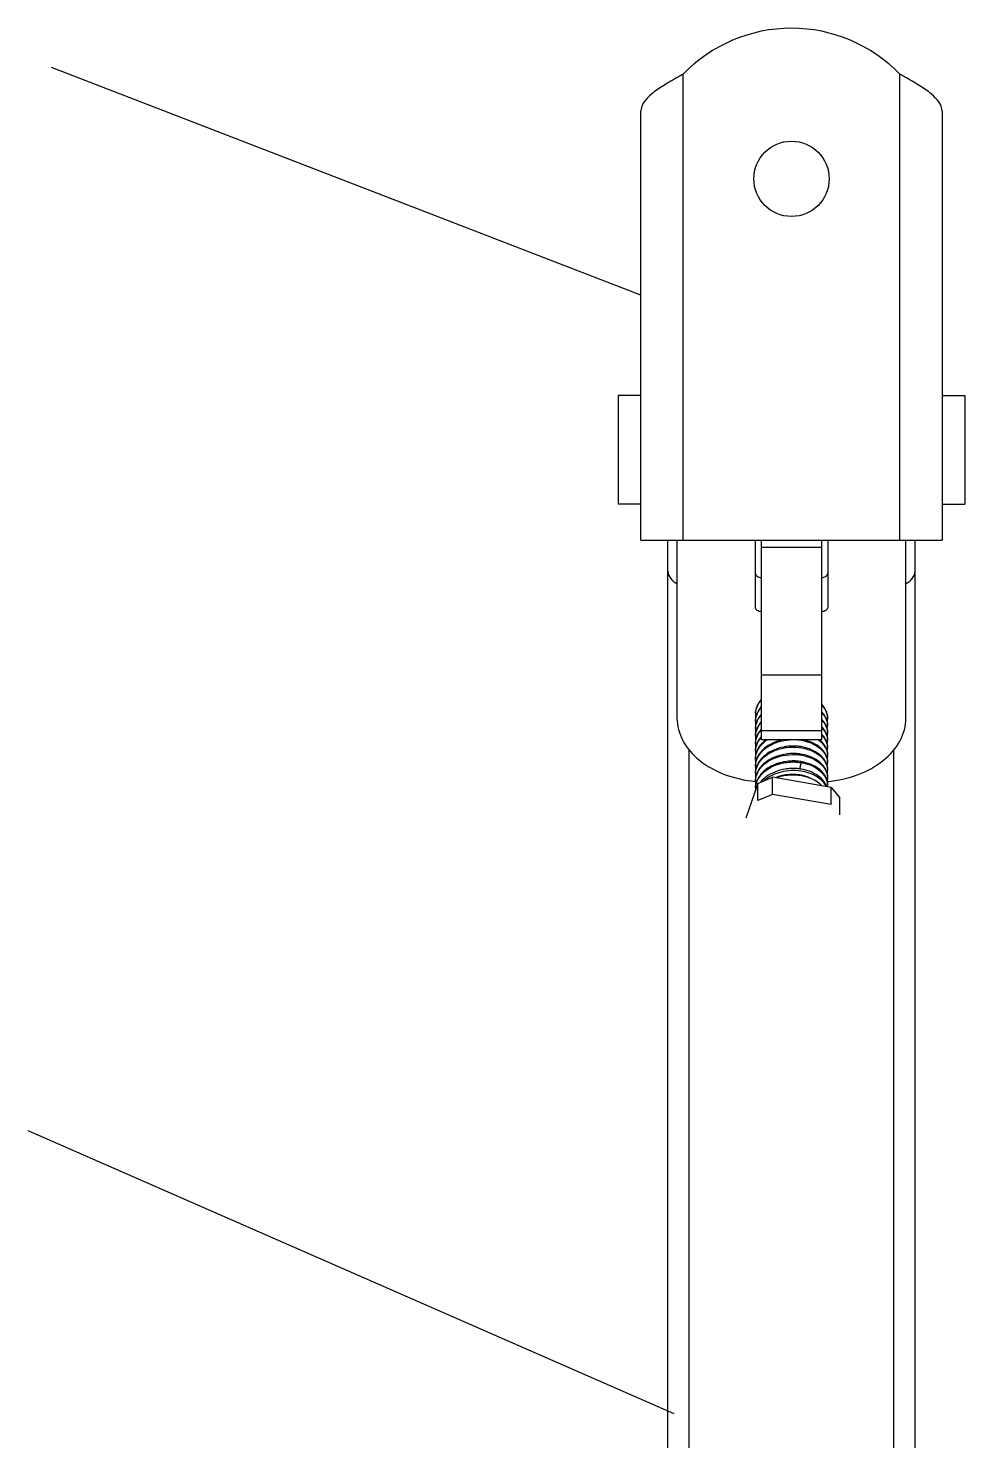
# Model space of a CAD drawing. Extents: x 1725261 to 1937680, y 860327 to 1571294.
# Drawn here: x 1823834 to 1825217, y 1230343 to 1232429 of the extents above; entities that cross this region are included whole.
import ezdxf

# ---------------------------------------------------------------- set-up
doc = ezdxf.new("R2010")
doc.units = 0
doc.header["$LTSCALE"] = 1000
doc.header["$MEASUREMENT"] = 0
doc.styles.get("Standard").update_dxf_attribs({"font": 'gbenor.shx', "bigfont": 'gbcbig.shx'})
doc.dimstyles.get("Standard").update_dxf_attribs({"dimtxt": 0.18, "dimasz": 0.18, "dimexe": 0.18, "dimexo": 0.0625, "dimgap": 0.09, "dimtad": 0, "dimtih": 1, "dimtoh": 1, "dimdec": 4, "dimzin": 0, "dimdsep": 46, "dimtxsty": 'Standard', "dimcen": 0.09, "dimadec": 0, "dimazin": 0, "dimtfac": 1, "dimtdec": 4, "dimtofl": 0, "dimtmove": 0, "dimatfit": 3, "dimfxl": 0, "dimtolj": 1, "dimtzin": 0, "dimarcsym": 0})

msp = doc.modelspace()

# ---------------------------------------------------------------- linework, layer by layer
at = {"linetype": 'Continuous'}
for p, q in [((1824800.6, 1231673), (1824800.6, 1232361.2)), ((1825120.9, 1231673), (1825120.9, 1232361.2)), ((1824738.3, 1231673), (1824738.3, 1232306.8)), ((1825183.2, 1232306.8), (1825183.2, 1231673)), ((1824738.3, 1231886.6), (1824705, 1231886.6)), ((1825183.2, 1231886.6), (1825216.6, 1231886.6)), ((1824738.3, 1231726.4), (1824705, 1231726.4)), ((1825183.2, 1231726.4), (1825216.6, 1231726.4)), ((1824738.3, 1231673), (1825183.2, 1231673)), ((1824778.4, 1228876.4), (1824778.4, 1231673)), ((1824791.7, 1231673), (1824791.7, 1231410.1)), ((1824907.4, 1231573.7), (1824907.4, 1231673)), ((1824916.3, 1231378.2), (1824916.3, 1231673)), ((1825005.3, 1231662.2), (1824916.3, 1231662.2)), ((1825005.3, 1231673), (1825005.3, 1231378.2)), ((1825014.2, 1231673), (1825014.2, 1231573.7)), ((1825129.8, 1231410.1), (1825129.8, 1231673)), ((1825143.2, 1228876.4), (1825143.2, 1231673)), ((1825005.3, 1231473.5), (1824916.3, 1231473.5)), ((1825005.3, 1231391.3), (1824916.3, 1231391.3)), ((1825005.3, 1231378.2), (1824916.3, 1231378.2)), ((1824809.5, 1229007.9), (1824809.5, 1231363.5)), ((1825112, 1229007.9), (1825112, 1231363.5)), ((1824975.1, 1231344.4), (1824972.8, 1231335.2)), ((1824911.2, 1231313.5), (1824893.4, 1231262.5)), ((1824911.2, 1231313.5), (1824932.8, 1231322.7)), ((1824911.2, 1231288.3), (1824911.2, 1231313.5)), ((1824932.8, 1231297.5), (1824932.8, 1231322.7)), ((1825019.2, 1231307.6), (1824932.8, 1231322.7)), ((1825019.2, 1231282.4), (1825019.2, 1231307.6)), ((1825019.2, 1231307.6), (1825032.2, 1231292.4)), ((1824932.8, 1231297.5), (1824911.2, 1231288.3)), ((1825019.2, 1231282.4), (1824932.8, 1231297.5)), ((1825032.2, 1231267.2), (1825032.2, 1231292.4))]:
    msp.add_line(p, q, dxfattribs=at)
for p, q in [((1824705, 1231886.6), (1824705, 1231726.4)), ((1825216.6, 1231886.6), (1825216.6, 1231726.4))]:
    msp.add_line(p, q)
msp.add_circle((1824960.8, 1232206.9), 55.6, dxfattribs=at)
for centre, radius, start, end in [((1824960.8, 1232206.9), 222.4, 43.9455, 136.0545), ((1824966.9, 1232048.5), 354.2, 117.9978, 119.2622), ((1824954.7, 1232048.5), 354.2, 60.7378, 62.0022), ((1824947.1, 1231410.8), 41.2, 138.472, 140.2955), ((1824947.5, 1231409.1), 41.7, 138.4075, 138.7304), ((1824936.7, 1231414.9), 29.3, 174.7523, 177.3019), ((1824936.6, 1231414.9), 29.2, 177.3027, 179.992), ((1824936.9, 1231414.9), 29.5, 180.0173, 189.9275), ((1824938.5, 1231415.9), 31.1, 161.5412, 164.0381), ((1824938.5, 1231404.9), 31.1, 161.5413, 164.0389), ((1824939, 1231414.3), 31.7, 159.3246, 161.5397), ((1824939, 1231403.3), 31.7, 159.3256, 161.5398), ((1824979.3, 1231393.7), 36.6, 41.1985, 44.5335), ((1824989.9, 1231409.4), 24.3, 359.9892, 3.2265), ((1824936.6, 1231403.9), 29.2, 177.305, 180.0025), ((1824936.9, 1231403.9), 29.5, 180.0276, 189.8759), ((1824936.6, 1231392.9), 29.2, 177.3161, 179.989), ((1824936.9, 1231392.9), 29.5, 180.0138, 189.8367), ((1824938.5, 1231393.9), 31.1, 161.5413, 164.0385), ((1824938.5, 1231382.9), 31.1, 161.5412, 164.0376), ((1824939, 1231392.3), 31.7, 159.3258, 161.5398), ((1824939, 1231381.3), 31.7, 159.3249, 161.5397), ((1824946.8, 1231367), 40.8, 138.3967, 141.6133), ((1824947.2, 1231365.3), 41.3, 138.4376, 140.031), ((1824979.3, 1231382.7), 36.6, 41.2062, 44.5129), ((1824979.3, 1231371.7), 36.6, 41.1907, 44.5341), ((1824989.6, 1231409.4), 24.6, 348.9554, 359.9474), ((1824989.6, 1231398.4), 24.5, 349.0023, 359.951), ((1824989.9, 1231398.4), 24.3, 359.9925, 3.2106), ((1824936.7, 1231381.8), 29.3, 174.7419, 177.3015), ((1824936.6, 1231381.8), 29.2, 177.3022, 179.995), ((1824936.9, 1231381.9), 29.5, 180.0203, 189.9184), ((1824936.6, 1231370.8), 29.2, 177.308, 179.9989), ((1824936.9, 1231370.8), 29.5, 180.024, 189.859), ((1824938.5, 1231371.8), 31.1, 161.5413, 164.0388), ((1824938.5, 1231360.8), 31.1, 161.5413, 164.0384), ((1824939, 1231370.3), 31.7, 159.3257, 161.5398), ((1824939, 1231359.3), 31.7, 159.3253, 161.5398), ((1824946.6, 1231354.7), 40.6, 138.4163, 142.3647), ((1824976.2, 1231346.5), 41.1, 47.6925, 50.7716), ((1824978.5, 1231349), 37.7, 41.248, 47.7355), ((1824979.3, 1231360.7), 36.6, 41.2049, 44.5298), ((1824989.6, 1231387.4), 24.6, 348.9469, 359.9595), ((1824989.6, 1231376.4), 24.5, 348.9984, 359.9503), ((1824989.9, 1231387.3), 24.3, 0.0017, 3.215), ((1824989.9, 1231376.3), 24.3, 359.9919, 3.2231), ((1824936.7, 1231359.8), 29.3, 174.7482, 177.3114), ((1824936.6, 1231359.8), 29.2, 177.3122, 179.992), ((1824936.9, 1231359.8), 29.5, 180.0173, 189.9253), ((1824936.6, 1231348.8), 29.2, 177.3041, 179.9996), ((1824936.8, 1231348.8), 29.5, 180.0245, 189.605), ((1824938.5, 1231349.8), 31.1, 161.5413, 164.0388), ((1824938.4, 1231338.8), 31.1, 161.881, 164.0359), ((1824938.6, 1231338.8), 31.3, 161.544, 161.883), ((1824939, 1231348.3), 31.7, 159.3251, 161.5397), ((1824939, 1231337.3), 31.7, 159.3259, 161.5398), ((1824963.2, 1231294.7), 63.2, 97.4815, 97.789), ((1824963.7, 1231309.8), 59.1, 78.9677, 81.0182), ((1824963.6, 1231298.5), 59.4, 80.0433, 80.9667), ((1824989.6, 1231365.3), 24.5, 348.9949, 359.9563), ((1824989.6, 1231354.3), 24.6, 348.938, 359.9563), ((1824989.9, 1231365.3), 24.3, 359.9979, 3.2133), ((1824989.9, 1231354.3), 24.3, 359.9985, 3.2205), ((1824936.6, 1231337.8), 29.2, 177.3143, 179.9937), ((1824936.9, 1231337.8), 29.5, 180.0186, 189.8496), ((1824936.7, 1231326.8), 29.3, 174.7549, 177.3062), ((1824936.6, 1231326.8), 29.2, 177.307, 179.992), ((1824938.5, 1231327.8), 31.1, 161.5413, 164.0381), ((1824939, 1231326.2), 31.7, 159.3246, 161.5398), ((1824963.7, 1231276.8), 59.1, 79.4958, 81.0948), ((1824963.6, 1231264), 71.7, 80.7386, 82.5614), ((1824963.8, 1231277.3), 58.5, 78.82, 79.4945), ((1824989.6, 1231343.3), 24.5, 349.0046, 359.951), ((1824989.6, 1231332.3), 24.5, 348.9821, 359.9616), ((1824989.9, 1231343.3), 24.3, 359.9925, 3.2199), ((1824989.9, 1231332.3), 24.3, 0.0034, 3.2144), ((1824936.9, 1231326.8), 29.5, 180.0173, 189.9289), ((1824936.6, 1231315.8), 29.2, 177.3051, 180.0027), ((1824936.9, 1231315.8), 29.5, 180.0278, 189.8922), ((1824936.8, 1231304.7), 29.4, 174.7806, 177.1426), ((1824936.8, 1231304.7), 29.4, 177.1433, 179.9919), ((1824938.5, 1231305.8), 31.1, 161.541, 164.1702), ((1824938.5, 1231316.8), 31.1, 161.5413, 164.0389), ((1824939, 1231315.2), 31.7, 159.3254, 161.5398), ((1824939.2, 1231304.1), 31.8, 159.2606, 161.5798), ((1824989.6, 1231321.3), 24.6, 348.9355, 359.9502), ((1824989.9, 1231321.3), 24.3, 359.9923, 3.2257), ((1824989.9, 1231310.3), 24.3, 355.7888, 3.2155), ((1824936.8, 1231304.7), 29.4, 179.9935, 183.4685)]:
    msp.add_arc(centre, radius, start, end, dxfattribs=at)
for points, knots in [([(1824793.8, 1232357.5), (1824786.5, 1232353.4), (1824772.7, 1232345.5), (1824752, 1232331.7), (1824738.3, 1232316.8), (1824738.3, 1232306.8)], [0, 0, 0, 0, 0.326101, 0.611119, 1, 1, 1, 1]), ([(1825183.2, 1232306.8), (1825183.2, 1232316.8), (1825169.5, 1232331.7), (1825148.8, 1232345.5), (1825135.1, 1232353.4), (1825127.8, 1232357.5)], [0, 0, 0, 0, 0.388881, 0.673899, 1, 1, 1, 1]), ([(1824778.4, 1231627.2), (1824778.4, 1231623.6), (1824781.4, 1231615.8), (1824787.9, 1231611), (1824791.6, 1231609.2)], [0, 0, 0, 0, 0.461863, 1, 1, 1, 1]), ([(1824907.4, 1231624), (1824907.4, 1231622.3), (1824910, 1231618.6), (1824914.1, 1231617.8), (1824916.3, 1231617.8)], [0, 0, 0, 0, 0.440239, 1, 1, 1, 1]), ([(1825005.3, 1231617.8), (1825007.4, 1231617.8), (1825011.5, 1231618.6), (1825014.2, 1231622.3), (1825014.2, 1231624)], [0, 0, 0, 0, 0.559761, 1, 1, 1, 1]), ([(1825129.9, 1231609.2), (1825133.7, 1231611), (1825140.2, 1231615.8), (1825143.2, 1231623.6), (1825143.2, 1231627.2)], [0, 0, 0, 0, 0.538137, 1, 1, 1, 1]), ([(1824916.3, 1231567.4), (1824914.1, 1231567.4), (1824910, 1231568.3), (1824907.4, 1231572), (1824907.4, 1231573.7)], [0, 0, 0, 0, 0.559761, 1, 1, 1, 1]), ([(1825014.2, 1231573.7), (1825014.2, 1231572), (1825011.5, 1231568.3), (1825007.4, 1231567.4), (1825005.3, 1231567.4)], [0, 0, 0, 0, 0.440239, 1, 1, 1, 1]), ([(1824915.4, 1231437.1), (1824914.7, 1231436.2), (1824912, 1231432.8), (1824910, 1231428.8), (1824909, 1231425.7)], [0, 0, 0, 0, 0.25881, 1, 1, 1, 1]), ([(1824909.4, 1231425.5), (1824909.7, 1231426.5), (1824911.5, 1231430.5), (1824914, 1231434.1), (1824916.1, 1231436.6)], [0, 0, 0, 0, 0.242679, 1, 1, 1, 1]), ([(1824916.2, 1231427.1), (1824915.4, 1231426.1), (1824912.4, 1231422.4), (1824910.1, 1231418.1), (1824909, 1231414.7)], [0, 0, 0, 0, 0.25985, 1, 1, 1, 1]), ([(1824916.3, 1231416.1), (1824915.4, 1231415.2), (1824912.4, 1231411.4), (1824910.1, 1231407.1), (1824909, 1231403.7)], [0, 0, 0, 0, 0.25988, 1, 1, 1, 1]), ([(1824909.4, 1231414.5), (1824909.7, 1231415.5), (1824911.5, 1231419.5), (1824914, 1231423.2), (1824916.3, 1231425.7)], [0, 0, 0, 0, 0.242549, 1, 1, 1, 1]), ([(1824909.4, 1231403.5), (1824909.7, 1231404.5), (1824911.5, 1231408.5), (1824914, 1231412.2), (1824916.3, 1231414.7)], [0, 0, 0, 0, 0.242552, 1, 1, 1, 1]), ([(1825014.2, 1231410.7), (1825014.2, 1231414.3), (1825012.5, 1231421.7), (1825008.1, 1231427.7), (1825005.4, 1231430.4)], [0, 0, 0, 0, 0.479607, 1, 1, 1, 1]), ([(1825005.4, 1231429.1), (1825007.9, 1231426.5), (1825012.1, 1231420.9), (1825013.9, 1231414), (1825014.1, 1231410.7)], [0, 0, 0, 0, 0.520009, 1, 1, 1, 1]), ([(1825005.4, 1231418.1), (1825007.9, 1231415.5), (1825012.1, 1231409.9), (1825013.9, 1231403), (1825014.1, 1231399.7)], [0, 0, 0, 0, 0.519993, 1, 1, 1, 1]), ([(1825014.2, 1231399.7), (1825014.2, 1231402.9), (1825012.8, 1231409.6), (1825009.1, 1231415.3), (1825006.8, 1231417.9)], [0, 0, 0, 0, 0.482588, 1, 1, 1, 1]), ([(1824791.7, 1231410.1), (1824791.7, 1231398.7), (1824798.4, 1231374.4), (1824824.6, 1231345.1), (1824862.5, 1231324.6), (1824892, 1231318.1), (1824907.4, 1231316.6)], [0, 0, 0, 0, 0.212085, 0.446759, 0.711828, 1, 1, 1, 1]), ([(1824916.3, 1231405.1), (1824915.4, 1231404.1), (1824912.4, 1231400.4), (1824910.1, 1231396.1), (1824909, 1231392.7)], [0, 0, 0, 0, 0.259876, 1, 1, 1, 1]), ([(1824914.8, 1231392.3), (1824914.1, 1231391.5), (1824911.8, 1231388.2), (1824909.9, 1231384.5), (1824909, 1231381.7)], [0, 0, 0, 0, 0.258068, 1, 1, 1, 1]), ([(1824909.4, 1231392.5), (1824909.7, 1231393.5), (1824911.5, 1231397.5), (1824914.1, 1231401.2), (1824916.3, 1231403.7)], [0, 0, 0, 0, 0.242544, 1, 1, 1, 1]), ([(1824909.4, 1231381.5), (1824909.7, 1231382.4), (1824911.3, 1231386.1), (1824913.6, 1231389.5), (1824915.5, 1231391.8)], [0, 0, 0, 0, 0.243219, 1, 1, 1, 1]), ([(1825005.4, 1231407.1), (1825007.9, 1231404.5), (1825012.1, 1231398.9), (1825013.9, 1231392), (1825014.1, 1231388.7)], [0, 0, 0, 0, 0.52002, 1, 1, 1, 1]), ([(1825005.4, 1231396), (1825007.9, 1231393.5), (1825012.1, 1231387.8), (1825013.9, 1231381), (1825014.1, 1231377.7)], [0, 0, 0, 0, 0.520002, 1, 1, 1, 1]), ([(1825014.2, 1231388.7), (1825014.2, 1231391.9), (1825012.8, 1231398.6), (1825009.1, 1231404.3), (1825006.8, 1231406.9)], [0, 0, 0, 0, 0.482583, 1, 1, 1, 1]), ([(1825014.2, 1231377.7), (1825014.2, 1231380.9), (1825012.8, 1231387.6), (1825009.1, 1231393.3), (1825006.9, 1231395.9)], [0, 0, 0, 0, 0.482587, 1, 1, 1, 1]), ([(1825013.6, 1231316.5), (1825029.1, 1231318), (1825058.7, 1231324.4), (1825096.7, 1231344.9), (1825123.1, 1231374.3), (1825129.8, 1231398.7), (1825129.8, 1231410.1)], [0, 0, 0, 0, 0.288185, 0.553327, 0.788006, 1, 1, 1, 1]), ([(1824916.3, 1231383.1), (1824915.4, 1231382.1), (1824912.4, 1231378.4), (1824910.1, 1231374.1), (1824909, 1231370.7)], [0, 0, 0, 0, 0.259878, 1, 1, 1, 1]), ([(1824949.1, 1231378.4), (1824944.4, 1231377.5), (1824935.3, 1231374.8), (1824923.4, 1231368.2), (1824914.1, 1231359.5), (1824910.2, 1231352.3), (1824909, 1231348.7)], [0, 0, 0, 0, 0.276521, 0.537648, 0.778453, 1, 1, 1, 1]), ([(1824923.1, 1231378.3), (1824919.8, 1231375.8), (1824914, 1231370.3), (1824910.1, 1231363.3), (1824909, 1231359.7)], [0, 0, 0, 0, 0.520421, 1, 1, 1, 1]), ([(1825006.8, 1231351.8), (1825001, 1231358.5), (1824987.8, 1231365.7), (1824968.8, 1231369), (1824953.1, 1231368.6), (1824938.1, 1231364.9), (1824924.9, 1231358.4), (1824914.7, 1231349.2), (1824910.3, 1231341.6), (1824909, 1231337.7)], [0, 0, 0, 0, 0.235001, 0.369196, 0.507414, 0.643709, 0.772807, 0.891505, 1, 1, 1, 1]), ([(1824909.4, 1231370.5), (1824909.7, 1231371.3), (1824911, 1231374.5), (1824912.9, 1231377.4), (1824914.5, 1231379.5)], [0, 0, 0, 0, 0.244171, 1, 1, 1, 1]), ([(1824909.4, 1231359.5), (1824910.8, 1231363.2), (1824915.2, 1231370.4), (1824921.5, 1231375.9), (1824925.1, 1231378.3)], [0, 0, 0, 0, 0.478395, 1, 1, 1, 1]), ([(1824909.4, 1231348.4), (1824911, 1231352.8), (1824916.6, 1231361.3), (1824929.2, 1231370.8), (1824945, 1231376.8), (1824956.6, 1231378.3), (1824962.5, 1231378.3)], [0, 0, 0, 0, 0.218898, 0.461373, 0.725247, 1, 1, 1, 1]), ([(1824972.9, 1231368.2), (1824971, 1231368.5), (1824963.3, 1231369.3), (1824955.4, 1231368.7), (1824949.7, 1231367.5)], [0, 0, 0, 0, 0.247797, 1, 1, 1, 1]), ([(1824965.7, 1231378.3), (1824971.9, 1231378.1), (1824983.8, 1231376.2), (1824999.4, 1231369.1), (1825010.6, 1231358.4), (1825013.9, 1231349.1), (1825014.1, 1231344.7)], [0, 0, 0, 0, 0.291873, 0.559175, 0.79302, 1, 1, 1, 1]), ([(1825006.9, 1231362.8), (1825005.2, 1231364.8), (1824996.8, 1231372.4), (1824985.8, 1231376.7), (1824977.3, 1231378.4)], [0, 0, 0, 0, 0.228177, 1, 1, 1, 1]), ([(1825000.4, 1231378.3), (1825004.3, 1231375.5), (1825010.8, 1231368.9), (1825013.9, 1231359.9), (1825014.1, 1231355.7)], [0, 0, 0, 0, 0.52908, 1, 1, 1, 1]), ([(1825005.4, 1231385), (1825007.9, 1231382.5), (1825012.1, 1231376.8), (1825013.9, 1231370), (1825014.1, 1231366.7)], [0, 0, 0, 0, 0.520001, 1, 1, 1, 1]), ([(1825014.2, 1231366.7), (1825014.2, 1231369.9), (1825012.8, 1231376.6), (1825009.1, 1231382.3), (1825006.8, 1231384.8)], [0, 0, 0, 0, 0.482586, 1, 1, 1, 1]), ([(1825014.2, 1231355.7), (1825014.2, 1231358.9), (1825012.8, 1231365.6), (1825009.1, 1231371.3), (1825006.8, 1231373.8)], [0, 0, 0, 0, 0.482585, 1, 1, 1, 1]), ([(1825006.9, 1231340.8), (1825001, 1231347.5), (1824987.8, 1231354.7), (1824968.8, 1231358), (1824953.1, 1231357.6), (1824938.1, 1231353.9), (1824924.9, 1231347.3), (1824914.7, 1231338.2), (1824910.3, 1231330.6), (1824909, 1231326.6)], [0, 0, 0, 0, 0.234995, 0.369193, 0.507415, 0.643708, 0.772808, 0.891506, 1, 1, 1, 1]), ([(1824909.4, 1231337.4), (1824911.1, 1231342.1), (1824917.3, 1231351.2), (1824931.1, 1231360.8), (1824948.3, 1231366.6), (1824966.9, 1231368), (1824984.7, 1231364.9), (1824999.9, 1231357.7), (1825010.7, 1231347.1), (1825013.9, 1231338), (1825014.1, 1231333.7)], [0, 0, 0, 0, 0.114222, 0.241564, 0.380183, 0.523375, 0.662466, 0.789658, 0.901085, 1, 1, 1, 1]), ([(1824909.4, 1231326.4), (1824911.1, 1231331.1), (1824917.3, 1231340.2), (1824931.1, 1231349.8), (1824948.3, 1231355.6), (1824966.9, 1231357), (1824984.7, 1231353.9), (1824999.9, 1231346.7), (1825010.7, 1231336.1), (1825013.9, 1231327), (1825014.1, 1231322.7)], [0, 0, 0, 0, 0.11422, 0.241557, 0.38018, 0.523371, 0.662464, 0.789655, 0.901082, 1, 1, 1, 1]), ([(1824973, 1231357.2), (1824971.5, 1231357.4), (1824965.5, 1231358.1), (1824959.5, 1231358), (1824955, 1231357.4)], [0, 0, 0, 0, 0.247252, 1, 1, 1, 1]), ([(1825014.2, 1231333.7), (1825014.2, 1231336.9), (1825012.8, 1231343.6), (1825009.1, 1231349.2), (1825006.8, 1231351.8)], [0, 0, 0, 0, 0.482586, 1, 1, 1, 1]), ([(1825014.2, 1231344.7), (1825014.2, 1231347.9), (1825012.8, 1231354.6), (1825009.1, 1231360.2), (1825006.9, 1231362.8)], [0, 0, 0, 0, 0.482588, 1, 1, 1, 1]), ([(1824975.4, 1231345.7), (1824968.4, 1231346.9), (1824954.2, 1231347.1), (1824934.1, 1231341.8), (1824917.8, 1231331.4), (1824910.7, 1231321), (1824909, 1231315.6)], [0, 0, 0, 0, 0.271171, 0.538307, 0.783282, 1, 1, 1, 1]), ([(1824909.4, 1231315.4), (1824911.4, 1231320.6), (1824918.6, 1231330.6), (1824934.7, 1231340.7), (1824954.4, 1231345.7), (1824968.3, 1231345.5), (1824975.1, 1231344.4)], [0, 0, 0, 0, 0.217951, 0.46337, 0.729831, 1, 1, 1, 1]), ([(1824972.9, 1231335.1), (1824961.8, 1231336.5), (1824940.1, 1231334.7), (1824920.8, 1231323), (1824914.7, 1231315.1)], [0, 0, 0, 0, 0.526254, 1, 1, 1, 1]), ([(1824919.4, 1231317.1), (1824925.8, 1231323.2), (1824938.5, 1231329.7), (1824956.7, 1231333.2), (1824971, 1231333.2), (1824984.6, 1231330.5), (1824999.6, 1231324.2), (1825008.8, 1231315.6), (1825011.9, 1231308.9)], [0, 0, 0, 0, 0.255096, 0.39268, 0.530602, 0.663916, 0.788307, 1, 1, 1, 1]), ([(1824990.2, 1231320.5), (1824986.3, 1231322.6), (1824969.3, 1231328.8), (1824949.6, 1231327.4), (1824937, 1231322.1)], [0, 0, 0, 0, 0.239303, 1, 1, 1, 1]), ([(1824976.3, 1231345.5), (1824974, 1231346), (1824964.9, 1231347.5), (1824955.4, 1231346.8), (1824948.6, 1231345.2)], [0, 0, 0, 0, 0.246468, 1, 1, 1, 1]), ([(1824972.8, 1231335.2), (1824970.9, 1231335.5), (1824963, 1231336.3), (1824954.9, 1231335.6), (1824949, 1231334.3)], [0, 0, 0, 0, 0.247915, 1, 1, 1, 1]), ([(1824975.1, 1231344.4), (1824980.3, 1231343.5), (1824990.2, 1231340.8), (1825002.7, 1231333.4), (1825011.4, 1231323.5), (1825013.9, 1231315.5), (1825014.1, 1231311.6)], [0, 0, 0, 0, 0.290521, 0.554658, 0.788516, 1, 1, 1, 1]), ([(1825006.9, 1231318.8), (1825005.1, 1231320.8), (1824996.1, 1231328.9), (1824984.3, 1231333.2), (1824975.1, 1231334.7)], [0, 0, 0, 0, 0.227377, 1, 1, 1, 1]), ([(1825006.9, 1231329.8), (1825005.1, 1231331.8), (1824996.2, 1231339.9), (1824984.5, 1231344.2), (1824975.4, 1231345.7)], [0, 0, 0, 0, 0.22749, 1, 1, 1, 1]), ([(1825014.2, 1231322.7), (1825014.2, 1231325.9), (1825012.8, 1231332.5), (1825009.1, 1231338.2), (1825006.9, 1231340.8)], [0, 0, 0, 0, 0.482586, 1, 1, 1, 1]), ([(1825014.2, 1231311.6), (1825014.2, 1231314.8), (1825012.8, 1231321.5), (1825009.1, 1231327.2), (1825006.9, 1231329.8)], [0, 0, 0, 0, 0.482589, 1, 1, 1, 1]), ([(1825005.5, 1231310.1), (1824997.8, 1231318.1), (1824980.4, 1231325.5), (1824956.7, 1231326.4), (1824944.2, 1231323.9), (1824938.3, 1231321.8)], [0, 0, 0, 0, 0.470214, 0.736055, 1, 1, 1, 1]), ([(1825012.8, 1231308.8), (1825012.5, 1231309.7), (1825011, 1231313.3), (1825008.8, 1231316.6), (1825006.9, 1231318.8)], [0, 0, 0, 0, 0.241445, 1, 1, 1, 1])]:
    msp.add_open_spline(points, degree=3, knots=knots, dxfattribs=at)
for points in [[(1824908.6, 1231424.4), (1824907.8, 1231421.8), (1824907.4, 1231419), (1824907.4, 1231416.3)], [(1824908.6, 1231413.4), (1824907.8, 1231410.8), (1824907.4, 1231408), (1824907.4, 1231405.2)], [(1824907.4, 1231405.2), (1824907.6, 1231408), (1824908.1, 1231410.7), (1824909, 1231413.4)], [(1824907.5, 1231417.6), (1824907.7, 1231419.9), (1824908.2, 1231422.2), (1824909, 1231424.4)], [(1824908.6, 1231402.4), (1824907.8, 1231399.8), (1824907.4, 1231397), (1824907.4, 1231394.2)], [(1824907.4, 1231394.2), (1824907.6, 1231397), (1824908.1, 1231399.7), (1824909, 1231402.3)], [(1824908.6, 1231391.4), (1824907.8, 1231388.8), (1824907.4, 1231386), (1824907.4, 1231383.2)], [(1824907.5, 1231384.5), (1824907.7, 1231386.8), (1824908.2, 1231389.1), (1824909, 1231391.3)], [(1824908.6, 1231380.4), (1824907.8, 1231377.7), (1824907.4, 1231375), (1824907.4, 1231372.2)], [(1824907.4, 1231372.2), (1824907.6, 1231375), (1824908.1, 1231377.7), (1824909, 1231380.3)], [(1824908.6, 1231369.4), (1824907.8, 1231366.7), (1824907.4, 1231364), (1824907.4, 1231361.2)], [(1824907.5, 1231362.5), (1824907.7, 1231364.8), (1824908.2, 1231367.1), (1824909, 1231369.3)], [(1824908.6, 1231358.4), (1824907.8, 1231355.7), (1824907.4, 1231352.9), (1824907.4, 1231350.2)], [(1824907.4, 1231350.2), (1824907.6, 1231352.9), (1824908.1, 1231355.7), (1824909, 1231358.3)], [(1824908.6, 1231347.4), (1824907.8, 1231344.7), (1824907.4, 1231341.9), (1824907.4, 1231339.2)], [(1824907.4, 1231339.2), (1824907.6, 1231341.9), (1824908.1, 1231344.7), (1824909, 1231347.3)], [(1824908.6, 1231336.4), (1824907.8, 1231333.7), (1824907.4, 1231330.9), (1824907.4, 1231328.2)], [(1824907.5, 1231329.5), (1824907.7, 1231331.8), (1824908.2, 1231334.1), (1824909, 1231336.3)], [(1824908.6, 1231325.3), (1824907.8, 1231322.7), (1824907.4, 1231319.9), (1824907.4, 1231317.2)], [(1824907.4, 1231317.2), (1824907.6, 1231319.9), (1824908.1, 1231322.7), (1824909, 1231325.3)], [(1824908.5, 1231314.3), (1824907.8, 1231311.6), (1824907.4, 1231308.9), (1824907.4, 1231306.1)], [(1824907.5, 1231307.4), (1824907.7, 1231309.7), (1824908.2, 1231312), (1824909, 1231314.2)]]:
    msp.add_open_spline(points, degree=3, dxfattribs=at)

# ---------------------------------------------------------------- leaders
for points in [[(1824738.3, 1232035.2), (1823868.2, 1232371.5)], [(1824787.5, 1230382.1), (1823833.8, 1230800.2)]]:
    msp.add_leader(points, dimstyle='Standard', override={"dimgap": 20})

doc.saveas('drawing.dxf')
